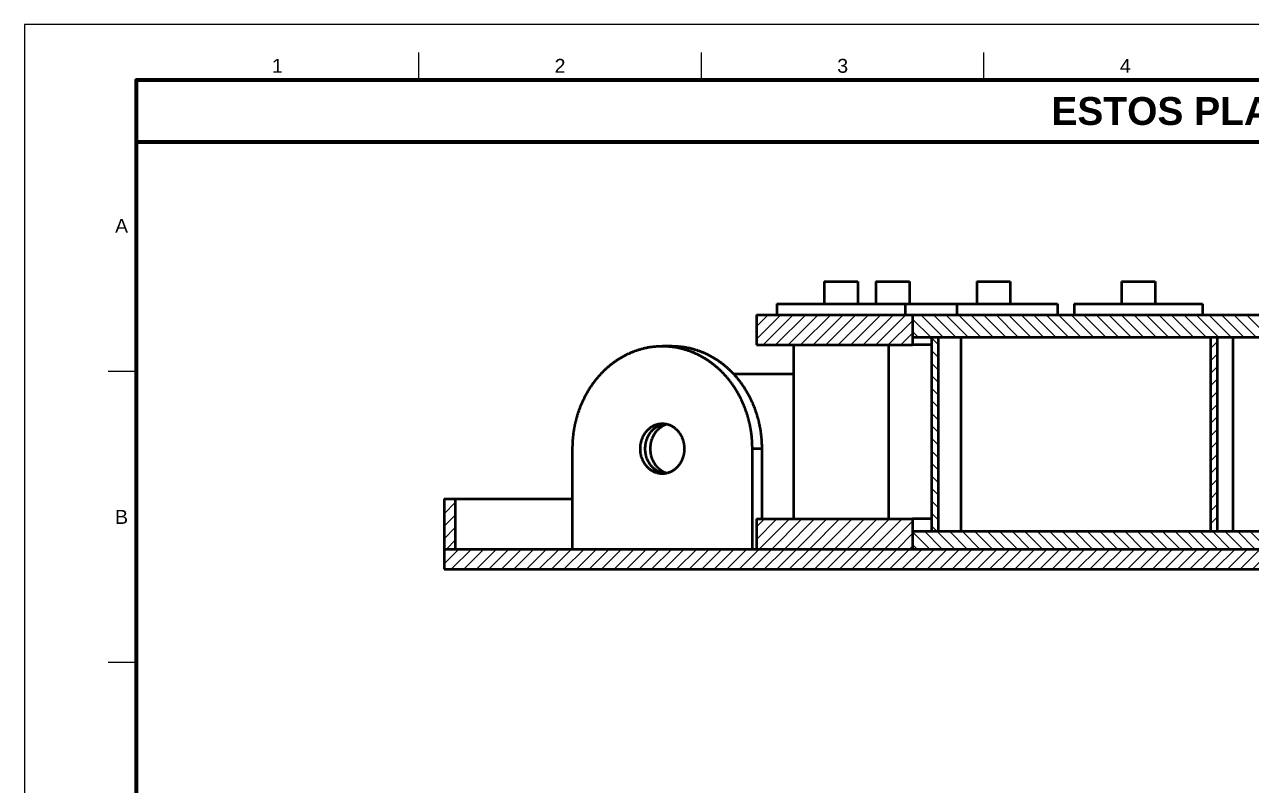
# Model space of a CAD drawing. Header units: millimetres. Extents: x 0 to 841, y 0 to 594.
# Drawn here: x 0 to 220, y 457.6 to 594 of the extents above; entities that cross this region are included whole.
import ezdxf
from ezdxf.enums import TextEntityAlignment as Align

# ---------------------------------------------------------------- set-up
doc = ezdxf.new("R2010")
doc.units = ezdxf.units.MM
for name, color, linetype, lineweight in [('ACH', 7, 'CONTINUOUS', 13), ('FINA', 7, 'CONTINUOUS', 25), ('MARCO', 7, 'CONTINUOUS', 70), ('TXT', 7, 'CONTINUOUS', 25), ('VIS', 7, 'CONTINUOUS', 50)]:
    doc.layers.add(name, color=color, linetype=linetype, lineweight=lineweight)
doc.styles.add('STD', font='LiberationSans-Regular.ttf')
doc.styles.add('STDB', font='LiberationSans-Bold.ttf')

msp = doc.modelspace()

# ---------------------------------------------------------------- hatches: boundary and pattern name
at = {"layer": 'ACH'}
h = msp.add_hatch(dxfattribs=at)
h.set_pattern_fill('ANSI31', scale=0.5)
h.paths.add_polyline_path([(131.25, 536.56), (131.25, 541.96), (159.25, 541.96), (159.25, 536.56)])
h = msp.add_hatch(dxfattribs=at)
h.set_pattern_fill('ANSI31', scale=0.5, angle=90)
h.paths.add_polyline_path([(159.25, 537.96), (159.25, 541.96), (307.25, 541.96), (307.25, 540.36), (308.4, 540.36), (308.4, 538.36), (310.1, 538.36), (310.1, 540.36), (311.25, 540.36), (311.25, 537.96)])
h = msp.add_hatch(dxfattribs=at)
h.set_pattern_fill('ANSI31', scale=0.5, angle=90)
h.paths.add_polyline_path([(162.65, 503.16), (162.65, 537.96), (163.85, 537.96), (163.85, 503.16)])
h = msp.add_hatch(dxfattribs=at)
h.set_pattern_fill('ANSI31', scale=0.5)
h.paths.add_polyline_path([(212.65, 503.16), (212.65, 537.96), (213.85, 537.96), (213.85, 503.16)])
h = msp.add_hatch(dxfattribs=at)
h.set_pattern_fill('ANSI31', scale=0.5)
h.paths.add_polyline_path([(77.25, 499.96), (75.25, 499.96), (75.25, 508.96), (77.25, 508.96)])
h = msp.add_hatch(dxfattribs=at)
h.set_pattern_fill('ANSI31', scale=0.5)
h.paths.add_polyline_path([(131.25, 499.96), (131.25, 505.36), (159.25, 505.36), (159.25, 499.96)])
h = msp.add_hatch(dxfattribs=at)
h.set_pattern_fill('ANSI31', scale=0.5, angle=90)
h.paths.add_polyline_path([(159.25, 499.96), (159.25, 503.16), (305.65, 503.16), (305.65, 499.96)])
h = msp.add_hatch(dxfattribs=at)
h.set_pattern_fill('ANSI31', scale=0.5)
h.paths.add_polyline_path([(319.25, 496.36), (75.25, 496.36), (75.25, 499.96), (319.25, 499.96)])

# ---------------------------------------------------------------- linework, layer by layer
at = {"layer": 'FINA'}
for p, q in [((70.69, 584), (70.69, 589)), ((121.38, 584), (121.38, 589)), ((172.06, 584), (172.06, 589)), ((20, 531.82), (15, 531.82)), ((20, 479.64), (15, 479.64))]:
    msp.add_line(p, q, dxfattribs=at)
msp.add_lwpolyline([(0, 0), (841, 0), (841, 594), (0, 594)], close=True, dxfattribs=at)
at = {"layer": 'MARCO'}
for points in [[(20, 10), (831, 10), (831, 584), (20, 584)], [(20, 573), (831, 573), (831, 584), (20, 584)]]:
    msp.add_lwpolyline(points, close=True, dxfattribs=at)
at = {"layer": 'VIS'}
for points in [[(143.42, 547.96), (143.54, 547.96), (143.66, 547.96), (143.78, 547.96), (143.9, 547.96), (144.02, 547.96), (144.14, 547.96), (144.26, 547.96), (144.38, 547.96), (144.5, 547.96), (144.62, 547.96), (144.74, 547.96), (144.86, 547.96), (144.98, 547.96), (145.1, 547.96), (145.22, 547.96), (145.34, 547.96), (145.46, 547.96), (145.58, 547.96), (145.7, 547.96), (145.82, 547.96), (145.94, 547.96), (146.06, 547.96), (146.18, 547.96), (146.3, 547.96), (146.42, 547.96)], [(143.42, 547.96), (143.42, 543.96)], [(146.42, 547.96), (146.54, 547.96), (146.66, 547.96), (146.78, 547.96), (146.9, 547.96), (147.02, 547.96), (147.14, 547.96), (147.26, 547.96), (147.38, 547.96), (147.5, 547.96), (147.62, 547.96), (147.74, 547.96), (147.86, 547.96), (147.98, 547.96), (148.1, 547.96), (148.22, 547.96), (148.34, 547.96), (148.46, 547.96), (148.58, 547.96), (148.7, 547.96), (148.82, 547.96), (148.94, 547.96), (149.06, 547.96), (149.18, 547.96), (149.3, 547.96), (149.42, 547.96)], [(149.42, 547.96), (149.42, 543.96)], [(152.69, 547.96), (152.81, 547.96), (152.93, 547.96), (153.05, 547.96), (153.17, 547.96), (153.29, 547.96), (153.41, 547.96), (153.53, 547.96), (153.65, 547.96), (153.77, 547.96), (153.89, 547.96), (154.01, 547.96), (154.13, 547.96), (154.25, 547.96), (154.37, 547.96), (154.49, 547.96), (154.61, 547.96), (154.73, 547.96), (154.85, 547.96), (154.97, 547.96), (155.09, 547.96), (155.21, 547.96), (155.33, 547.96), (155.45, 547.96), (155.57, 547.96), (155.69, 547.96)], [(152.69, 547.96), (152.69, 543.96)], [(155.69, 547.96), (155.81, 547.96), (155.93, 547.96), (156.05, 547.96), (156.17, 547.96), (156.29, 547.96), (156.41, 547.96), (156.53, 547.96), (156.65, 547.96), (156.77, 547.96), (156.89, 547.96), (157.01, 547.96), (157.13, 547.96), (157.25, 547.96), (157.37, 547.96), (157.49, 547.96), (157.61, 547.96), (157.73, 547.96), (157.85, 547.96), (157.97, 547.96), (158.09, 547.96), (158.21, 547.96), (158.33, 547.96), (158.45, 547.96), (158.57, 547.96), (158.69, 547.96)], [(158.69, 547.96), (158.69, 543.96)], [(170.76, 547.96), (170.88, 547.96), (171, 547.96), (171.12, 547.96), (171.24, 547.96), (171.36, 547.96), (171.48, 547.96), (171.6, 547.96), (171.72, 547.96), (171.84, 547.96), (171.96, 547.96), (172.08, 547.96), (172.2, 547.96), (172.32, 547.96), (172.44, 547.96), (172.56, 547.96), (172.68, 547.96), (172.8, 547.96), (172.92, 547.96), (173.04, 547.96), (173.16, 547.96), (173.28, 547.96), (173.4, 547.96), (173.52, 547.96), (173.64, 547.96), (173.76, 547.96)], [(170.76, 547.96), (170.76, 543.96)], [(173.76, 547.96), (173.88, 547.96), (174, 547.96), (174.12, 547.96), (174.24, 547.96), (174.36, 547.96), (174.48, 547.96), (174.6, 547.96), (174.72, 547.96), (174.84, 547.96), (174.96, 547.96), (175.08, 547.96), (175.2, 547.96), (175.32, 547.96), (175.44, 547.96), (175.56, 547.96), (175.68, 547.96), (175.8, 547.96), (175.92, 547.96), (176.04, 547.96), (176.16, 547.96), (176.28, 547.96), (176.4, 547.96), (176.52, 547.96), (176.64, 547.96), (176.76, 547.96)], [(176.76, 547.96), (176.76, 543.96)], [(196.73, 547.96), (196.85, 547.96), (196.97, 547.96), (197.09, 547.96), (197.21, 547.96), (197.33, 547.96), (197.45, 547.96), (197.57, 547.96), (197.69, 547.96), (197.81, 547.96), (197.93, 547.96), (198.05, 547.96), (198.17, 547.96), (198.29, 547.96), (198.41, 547.96), (198.53, 547.96), (198.65, 547.96), (198.77, 547.96), (198.89, 547.96), (199.01, 547.96), (199.13, 547.96), (199.25, 547.96), (199.37, 547.96), (199.49, 547.96), (199.61, 547.96), (199.73, 547.96)], [(196.73, 547.96), (196.73, 543.96)], [(199.73, 547.96), (199.85, 547.96), (199.97, 547.96), (200.09, 547.96), (200.21, 547.96), (200.33, 547.96), (200.45, 547.96), (200.57, 547.96), (200.69, 547.96), (200.81, 547.96), (200.93, 547.96), (201.05, 547.96), (201.17, 547.96), (201.29, 547.96), (201.41, 547.96), (201.53, 547.96), (201.65, 547.96), (201.77, 547.96), (201.89, 547.96), (202.01, 547.96), (202.13, 547.96), (202.25, 547.96), (202.37, 547.96), (202.49, 547.96), (202.61, 547.96), (202.73, 547.96)], [(202.73, 547.96), (202.73, 543.96)], [(134.92, 543.96), (135.04, 543.96), (135.16, 543.96), (135.28, 543.96), (135.4, 543.96), (135.52, 543.96), (135.65, 543.96), (135.77, 543.96), (135.89, 543.96), (136.01, 543.96), (136.13, 543.96), (136.25, 543.96), (136.37, 543.96), (136.49, 543.96), (136.61, 543.96), (136.74, 543.96), (136.86, 543.96), (136.98, 543.96), (137.1, 543.96), (137.22, 543.96), (137.34, 543.96), (137.46, 543.96), (137.58, 543.96), (137.7, 543.96), (137.82, 543.96), (137.95, 543.96), (138.07, 543.96), (138.19, 543.96), (138.31, 543.96), (138.43, 543.96), (138.55, 543.96), (138.67, 543.96), (138.79, 543.96), (138.91, 543.96), (139.04, 543.96), (139.16, 543.96), (139.28, 543.96), (139.4, 543.96), (139.52, 543.96), (139.64, 543.96), (139.76, 543.96), (139.88, 543.96), (140, 543.96), (140.12, 543.96), (140.25, 543.96), (140.37, 543.96), (140.49, 543.96), (140.61, 543.96), (140.73, 543.96), (140.85, 543.96), (140.97, 543.96), (141.09, 543.96), (141.21, 543.96), (141.34, 543.96), (141.46, 543.96), (141.58, 543.96), (141.7, 543.96), (141.82, 543.96), (141.94, 543.96), (142.06, 543.96), (142.18, 543.96), (142.3, 543.96), (142.42, 543.96), (142.55, 543.96), (142.67, 543.96), (142.79, 543.96), (142.91, 543.96), (143.03, 543.96), (143.15, 543.96), (143.27, 543.96), (143.39, 543.96), (143.51, 543.96), (143.64, 543.96), (143.76, 543.96), (143.88, 543.96), (144, 543.96), (144.12, 543.96), (144.24, 543.96), (144.36, 543.96), (144.48, 543.96), (144.6, 543.96), (144.72, 543.96), (144.85, 543.96), (144.97, 543.96), (145.09, 543.96), (145.21, 543.96), (145.33, 543.96), (145.45, 543.96), (145.57, 543.96), (145.69, 543.96), (145.81, 543.96), (145.94, 543.96), (146.06, 543.96), (146.18, 543.96), (146.3, 543.96), (146.42, 543.96)], [(134.92, 543.96), (134.92, 541.96)], [(146.42, 543.96), (146.54, 543.96), (146.66, 543.96), (146.78, 543.96), (146.9, 543.96), (147.02, 543.96), (147.15, 543.96), (147.27, 543.96), (147.39, 543.96), (147.51, 543.96), (147.63, 543.96), (147.75, 543.96), (147.87, 543.96), (147.99, 543.96), (148.11, 543.96), (148.24, 543.96), (148.36, 543.96), (148.48, 543.96), (148.6, 543.96), (148.72, 543.96), (148.84, 543.96), (148.96, 543.96), (149.08, 543.96), (149.2, 543.96), (149.32, 543.96), (149.45, 543.96), (149.57, 543.96), (149.69, 543.96), (149.81, 543.96), (149.93, 543.96), (150.05, 543.96), (150.17, 543.96), (150.29, 543.96), (150.41, 543.96), (150.54, 543.96), (150.66, 543.96), (150.78, 543.96), (150.9, 543.96), (151.02, 543.96), (151.14, 543.96), (151.26, 543.96), (151.38, 543.96), (151.5, 543.96), (151.62, 543.96), (151.75, 543.96), (151.87, 543.96), (151.99, 543.96), (152.11, 543.96), (152.23, 543.96), (152.35, 543.96), (152.47, 543.96), (152.59, 543.96), (152.71, 543.96), (152.84, 543.96), (152.96, 543.96), (153.08, 543.96), (153.2, 543.96), (153.32, 543.96), (153.44, 543.96), (153.56, 543.96), (153.68, 543.96), (153.8, 543.96), (153.92, 543.96), (154.05, 543.96), (154.17, 543.96), (154.29, 543.96), (154.41, 543.96), (154.53, 543.96), (154.65, 543.96), (154.77, 543.96), (154.89, 543.96), (155.01, 543.96), (155.14, 543.96), (155.26, 543.96), (155.38, 543.96), (155.5, 543.96), (155.62, 543.96), (155.74, 543.96), (155.86, 543.96), (155.98, 543.96), (156.1, 543.96), (156.22, 543.96), (156.35, 543.96), (156.47, 543.96), (156.59, 543.96), (156.71, 543.96), (156.83, 543.96), (156.95, 543.96), (157.07, 543.96), (157.19, 543.96), (157.31, 543.96), (157.44, 543.96), (157.56, 543.96), (157.68, 543.96), (157.8, 543.96), (157.92, 543.96)], [(157.92, 543.96), (158.04, 543.96), (158.16, 543.96), (158.28, 543.96), (158.4, 543.96), (158.52, 543.96), (158.64, 543.96), (158.76, 543.96), (158.88, 543.96), (159, 543.96), (159.12, 543.96), (159.24, 543.96), (159.36, 543.96), (159.48, 543.96), (159.6, 543.96), (159.73, 543.96), (159.85, 543.96), (159.97, 543.96), (160.09, 543.96), (160.21, 543.96), (160.33, 543.96), (160.45, 543.96), (160.57, 543.96), (160.69, 543.96), (160.81, 543.96), (160.93, 543.96), (161.05, 543.96), (161.17, 543.96), (161.29, 543.96), (161.41, 543.96), (161.53, 543.96), (161.65, 543.96), (161.77, 543.96), (161.89, 543.96), (162.01, 543.96), (162.13, 543.96), (162.25, 543.96), (162.37, 543.96), (162.49, 543.96), (162.61, 543.96), (162.73, 543.96), (162.85, 543.96), (162.97, 543.96), (163.1, 543.96), (163.22, 543.96), (163.34, 543.96), (163.46, 543.96), (163.58, 543.96), (163.7, 543.96), (163.82, 543.96), (163.94, 543.96), (164.06, 543.96), (164.18, 543.96), (164.3, 543.96), (164.42, 543.96), (164.54, 543.96), (164.66, 543.96), (164.78, 543.96), (164.9, 543.96), (165.02, 543.96), (165.14, 543.96), (165.26, 543.96), (165.38, 543.96), (165.5, 543.96), (165.62, 543.96), (165.74, 543.96), (165.86, 543.96), (165.98, 543.96), (166.1, 543.96), (166.22, 543.96), (166.35, 543.96), (166.47, 543.96), (166.59, 543.96), (166.71, 543.96), (166.83, 543.96), (166.95, 543.96), (167.07, 543.96), (167.19, 543.96)], [(157.92, 543.96), (157.92, 541.96)], [(167.19, 543.96), (167.31, 543.96), (167.43, 543.96), (167.55, 543.96), (167.67, 543.96), (167.8, 543.96), (167.92, 543.96), (168.04, 543.96), (168.16, 543.96), (168.28, 543.96), (168.4, 543.96), (168.53, 543.96), (168.65, 543.96), (168.77, 543.96), (168.89, 543.96), (169.01, 543.96), (169.13, 543.96), (169.26, 543.96), (169.38, 543.96), (169.5, 543.96), (169.62, 543.96), (169.74, 543.96), (169.87, 543.96), (169.99, 543.96), (170.11, 543.96), (170.23, 543.96), (170.35, 543.96), (170.47, 543.96), (170.6, 543.96), (170.72, 543.96), (170.84, 543.96), (170.96, 543.96), (171.08, 543.96), (171.2, 543.96), (171.33, 543.96), (171.45, 543.96), (171.57, 543.96), (171.69, 543.96), (171.81, 543.96), (171.93, 543.96), (172.06, 543.96), (172.18, 543.96), (172.3, 543.96), (172.42, 543.96), (172.54, 543.96), (172.66, 543.96), (172.79, 543.96), (172.91, 543.96), (173.03, 543.96), (173.15, 543.96), (173.27, 543.96), (173.39, 543.96), (173.52, 543.96), (173.64, 543.96), (173.76, 543.96)], [(167.19, 543.96), (167.19, 541.96)], [(173.76, 543.96), (173.88, 543.96), (174, 543.96), (174.12, 543.96), (174.24, 543.96), (174.36, 543.96), (174.49, 543.96), (174.61, 543.96), (174.73, 543.96), (174.85, 543.96), (174.97, 543.96), (175.09, 543.96), (175.21, 543.96), (175.33, 543.96), (175.45, 543.96), (175.58, 543.96), (175.7, 543.96), (175.82, 543.96), (175.94, 543.96), (176.06, 543.96), (176.18, 543.96), (176.3, 543.96), (176.42, 543.96), (176.54, 543.96), (176.66, 543.96), (176.79, 543.96), (176.91, 543.96), (177.03, 543.96), (177.15, 543.96), (177.27, 543.96), (177.39, 543.96), (177.51, 543.96), (177.63, 543.96), (177.75, 543.96), (177.88, 543.96), (178, 543.96), (178.12, 543.96), (178.24, 543.96), (178.36, 543.96), (178.48, 543.96), (178.6, 543.96), (178.72, 543.96), (178.84, 543.96), (178.96, 543.96), (179.09, 543.96), (179.21, 543.96), (179.33, 543.96), (179.45, 543.96), (179.57, 543.96), (179.69, 543.96), (179.81, 543.96), (179.93, 543.96), (180.05, 543.96), (180.18, 543.96), (180.3, 543.96), (180.42, 543.96), (180.54, 543.96), (180.66, 543.96), (180.78, 543.96), (180.9, 543.96), (181.02, 543.96), (181.14, 543.96), (181.26, 543.96), (181.39, 543.96), (181.51, 543.96), (181.63, 543.96), (181.75, 543.96), (181.87, 543.96), (181.99, 543.96), (182.11, 543.96), (182.23, 543.96), (182.35, 543.96), (182.48, 543.96), (182.6, 543.96), (182.72, 543.96), (182.84, 543.96), (182.96, 543.96), (183.08, 543.96), (183.2, 543.96), (183.32, 543.96), (183.44, 543.96), (183.56, 543.96), (183.69, 543.96), (183.81, 543.96), (183.93, 543.96), (184.05, 543.96), (184.17, 543.96), (184.29, 543.96), (184.41, 543.96), (184.53, 543.96), (184.65, 543.96), (184.78, 543.96), (184.9, 543.96), (185.02, 543.96), (185.14, 543.96), (185.26, 543.96)], [(185.26, 543.96), (185.26, 541.96)], [(188.23, 543.96), (188.35, 543.96), (188.47, 543.96), (188.59, 543.96), (188.71, 543.96), (188.83, 543.96), (188.95, 543.96), (189.08, 543.96), (189.2, 543.96), (189.32, 543.96), (189.44, 543.96), (189.56, 543.96), (189.68, 543.96), (189.8, 543.96), (189.92, 543.96), (190.04, 543.96), (190.16, 543.96), (190.29, 543.96), (190.41, 543.96), (190.53, 543.96), (190.65, 543.96), (190.77, 543.96), (190.89, 543.96), (191.01, 543.96), (191.13, 543.96), (191.25, 543.96), (191.38, 543.96), (191.5, 543.96), (191.62, 543.96), (191.74, 543.96), (191.86, 543.96), (191.98, 543.96), (192.1, 543.96), (192.22, 543.96), (192.34, 543.96), (192.46, 543.96), (192.59, 543.96), (192.71, 543.96), (192.83, 543.96), (192.95, 543.96), (193.07, 543.96), (193.19, 543.96), (193.31, 543.96), (193.43, 543.96), (193.55, 543.96), (193.68, 543.96), (193.8, 543.96), (193.92, 543.96), (194.04, 543.96), (194.16, 543.96), (194.28, 543.96), (194.4, 543.96), (194.52, 543.96), (194.64, 543.96), (194.76, 543.96), (194.89, 543.96), (195.01, 543.96), (195.13, 543.96), (195.25, 543.96), (195.37, 543.96), (195.49, 543.96), (195.61, 543.96), (195.73, 543.96), (195.85, 543.96), (195.98, 543.96), (196.1, 543.96), (196.22, 543.96), (196.34, 543.96), (196.46, 543.96), (196.58, 543.96), (196.7, 543.96), (196.82, 543.96), (196.94, 543.96), (197.06, 543.96), (197.19, 543.96), (197.31, 543.96), (197.43, 543.96), (197.55, 543.96), (197.67, 543.96), (197.79, 543.96), (197.91, 543.96), (198.03, 543.96), (198.15, 543.96), (198.28, 543.96), (198.4, 543.96), (198.52, 543.96), (198.64, 543.96), (198.76, 543.96), (198.88, 543.96), (199, 543.96), (199.12, 543.96), (199.24, 543.96), (199.36, 543.96), (199.49, 543.96), (199.61, 543.96), (199.73, 543.96)], [(188.23, 543.96), (188.23, 541.96)], [(199.73, 543.96), (199.85, 543.96), (199.97, 543.96), (200.09, 543.96), (200.21, 543.96), (200.33, 543.96), (200.45, 543.96), (200.58, 543.96), (200.7, 543.96), (200.82, 543.96), (200.94, 543.96), (201.06, 543.96), (201.18, 543.96), (201.3, 543.96), (201.42, 543.96), (201.54, 543.96), (201.66, 543.96), (201.79, 543.96), (201.91, 543.96), (202.03, 543.96), (202.15, 543.96), (202.27, 543.96), (202.39, 543.96), (202.51, 543.96), (202.63, 543.96), (202.75, 543.96), (202.88, 543.96), (203, 543.96), (203.12, 543.96), (203.24, 543.96), (203.36, 543.96), (203.48, 543.96), (203.6, 543.96), (203.72, 543.96), (203.84, 543.96), (203.96, 543.96), (204.09, 543.96), (204.21, 543.96), (204.33, 543.96), (204.45, 543.96), (204.57, 543.96), (204.69, 543.96), (204.81, 543.96), (204.93, 543.96), (205.05, 543.96), (205.18, 543.96), (205.3, 543.96), (205.42, 543.96), (205.54, 543.96), (205.66, 543.96), (205.78, 543.96), (205.9, 543.96), (206.02, 543.96), (206.14, 543.96), (206.26, 543.96), (206.39, 543.96), (206.51, 543.96), (206.63, 543.96), (206.75, 543.96), (206.87, 543.96), (206.99, 543.96), (207.11, 543.96), (207.23, 543.96), (207.35, 543.96), (207.48, 543.96), (207.6, 543.96), (207.72, 543.96), (207.84, 543.96), (207.96, 543.96), (208.08, 543.96), (208.2, 543.96), (208.32, 543.96), (208.44, 543.96), (208.56, 543.96), (208.69, 543.96), (208.81, 543.96), (208.93, 543.96), (209.05, 543.96), (209.17, 543.96), (209.29, 543.96), (209.41, 543.96), (209.53, 543.96), (209.65, 543.96), (209.78, 543.96), (209.9, 543.96), (210.02, 543.96), (210.14, 543.96), (210.26, 543.96), (210.38, 543.96), (210.5, 543.96), (210.62, 543.96), (210.74, 543.96), (210.86, 543.96), (210.99, 543.96), (211.11, 543.96), (211.23, 543.96)], [(211.23, 543.96), (211.23, 541.96)], [(131.25, 541.96), (131.25, 536.56)], [(131.25, 541.96), (159.25, 541.96)], [(159.25, 541.96), (159.25, 537.96)], [(159.25, 541.96), (307.25, 541.96)], [(159.25, 541.96), (159.25, 536.56)], [(159.25, 537.96), (311.25, 537.96)], [(162.65, 537.96), (162.65, 503.16)], [(162.65, 537.96), (163.85, 537.96)], [(163.85, 537.96), (163.85, 503.16)], [(167.91, 537.96), (167.91, 503.16)], [(212.65, 537.96), (212.65, 503.16)], [(212.65, 537.96), (213.85, 537.96)], [(213.85, 537.96), (213.85, 503.16)], [(216.66, 537.96), (216.66, 503.16)], [(98.29, 517.96), (98.29, 518.08), (98.29, 518.2), (98.29, 518.32), (98.3, 518.44), (98.3, 518.56), (98.3, 518.68), (98.31, 518.81), (98.31, 518.93), (98.32, 519.05), (98.33, 519.17), (98.33, 519.29), (98.34, 519.41), (98.35, 519.53), (98.36, 519.65), (98.37, 519.77), (98.38, 519.89), (98.39, 520.01), (98.4, 520.13), (98.42, 520.25), (98.43, 520.37), (98.44, 520.49), (98.46, 520.61), (98.47, 520.73), (98.49, 520.84), (98.51, 520.96), (98.52, 521.08), (98.54, 521.2), (98.56, 521.32), (98.58, 521.44), (98.6, 521.56), (98.62, 521.68), (98.64, 521.8), (98.67, 521.91), (98.69, 522.03), (98.71, 522.15), (98.74, 522.27), (98.76, 522.39), (98.79, 522.5), (98.82, 522.62), (98.84, 522.74), (98.87, 522.86), (98.9, 522.97), (98.93, 523.09), (98.96, 523.21), (98.99, 523.32), (99.02, 523.44), (99.05, 523.56), (99.09, 523.67), (99.12, 523.79), (99.15, 523.9), (99.19, 524.02), (99.22, 524.13), (99.26, 524.25), (99.3, 524.36), (99.33, 524.48), (99.37, 524.59), (99.41, 524.71), (99.45, 524.82), (99.49, 524.93), (99.53, 525.05), (99.57, 525.16), (99.62, 525.27), (99.66, 525.39), (99.7, 525.5), (99.75, 525.61), (99.79, 525.72), (99.84, 525.83), (99.88, 525.95), (99.93, 526.06), (99.98, 526.17), (100.03, 526.28), (100.08, 526.39), (100.13, 526.5), (100.18, 526.61), (100.23, 526.72), (100.28, 526.82), (100.33, 526.93), (100.39, 527.04), (100.44, 527.15), (100.49, 527.26), (100.55, 527.36), (100.61, 527.47), (100.66, 527.58), (100.72, 527.68), (100.78, 527.79), (100.84, 527.89), (100.89, 528), (100.95, 528.1), (101.02, 528.21), (101.08, 528.31), (101.14, 528.41), (101.2, 528.52), (101.26, 528.62), (101.33, 528.72), (101.39, 528.82), (101.46, 528.92), (101.52, 529.03), (101.59, 529.13), (101.66, 529.23), (101.73, 529.33), (101.79, 529.43), (101.86, 529.52), (101.93, 529.62), (102, 529.72), (102.07, 529.82), (102.15, 529.91), (102.22, 530.01), (102.29, 530.11), (102.37, 530.2), (102.44, 530.3), (102.52, 530.39), (102.59, 530.48), (102.67, 530.58), (102.74, 530.67), (102.82, 530.76), (102.9, 530.85), (102.98, 530.95), (103.06, 531.04), (103.14, 531.13), (103.22, 531.22), (103.3, 531.3), (103.38, 531.39), (103.46, 531.48), (103.55, 531.57), (103.63, 531.65), (103.72, 531.74), (103.8, 531.83), (103.89, 531.91), (103.97, 532), (104.06, 532.08), (104.15, 532.16), (104.23, 532.24), (104.32, 532.33), (104.41, 532.41), (104.5, 532.49), (104.59, 532.57), (104.68, 532.65), (104.78, 532.72), (104.87, 532.8), (104.96, 532.88), (105.05, 532.96), (105.15, 533.03), (105.24, 533.11), (105.34, 533.18), (105.43, 533.25), (105.53, 533.33), (105.62, 533.4), (105.72, 533.47), (105.82, 533.54), (105.92, 533.61), (106.02, 533.68), (106.11, 533.75), (106.21, 533.82), (106.31, 533.88), (106.41, 533.95), (106.52, 534.02), (106.62, 534.08), (106.72, 534.14), (106.82, 534.21), (106.93, 534.27), (107.03, 534.33), (107.13, 534.39), (107.24, 534.45), (107.34, 534.51), (107.45, 534.57), (107.56, 534.63), (107.66, 534.68), (107.77, 534.74), (107.88, 534.79), (107.98, 534.85), (108.09, 534.9), (108.2, 534.95), (108.31, 535), (108.42, 535.05), (108.53, 535.1), (108.64, 535.15), (108.75, 535.2), (108.86, 535.25), (108.97, 535.29), (109.08, 535.34), (109.2, 535.38), (109.31, 535.42), (109.42, 535.47), (109.53, 535.51), (109.65, 535.55), (109.76, 535.59), (109.88, 535.63), (109.99, 535.66), (110.11, 535.7), (110.22, 535.74), (110.34, 535.77), (110.45, 535.81), (110.57, 535.84), (110.68, 535.87), (110.8, 535.9), (110.92, 535.93), (111.03, 535.96), (111.15, 535.99), (111.27, 536.02), (111.39, 536.04), (111.5, 536.07), (111.62, 536.09), (111.74, 536.11), (111.86, 536.14), (111.98, 536.16), (112.1, 536.18), (112.22, 536.2), (112.33, 536.21), (112.45, 536.23), (112.57, 536.25), (112.69, 536.26), (112.81, 536.27), (112.93, 536.29), (113.05, 536.3), (113.17, 536.31), (113.29, 536.32), (113.41, 536.33), (113.53, 536.34), (113.65, 536.34), (113.77, 536.35), (113.89, 536.35), (114.01, 536.36), (114.13, 536.36), (114.26, 536.36), (114.38, 536.36)], [(114.38, 536.36), (114.5, 536.36), (114.62, 536.36), (114.74, 536.36), (114.86, 536.35), (114.98, 536.35), (115.1, 536.34), (115.22, 536.34), (115.34, 536.33), (115.46, 536.32), (115.58, 536.31), (115.7, 536.3), (115.82, 536.29), (115.94, 536.27), (116.06, 536.26), (116.18, 536.25), (116.3, 536.23), (116.42, 536.21), (116.54, 536.2), (116.66, 536.18), (116.77, 536.16), (116.89, 536.14), (117.01, 536.11), (117.13, 536.09), (117.25, 536.07), (117.37, 536.04), (117.48, 536.02), (117.6, 535.99), (117.72, 535.96), (117.84, 535.93), (117.95, 535.9), (118.07, 535.87), (118.18, 535.84), (118.3, 535.81), (118.42, 535.77), (118.53, 535.74), (118.65, 535.7), (118.76, 535.66), (118.88, 535.63), (118.99, 535.59), (119.1, 535.55), (119.22, 535.51), (119.33, 535.47), (119.44, 535.42), (119.56, 535.38), (119.67, 535.34), (119.78, 535.29), (119.89, 535.25), (120, 535.2), (120.11, 535.15), (120.22, 535.1), (120.33, 535.05), (120.44, 535), (120.55, 534.95), (120.66, 534.9), (120.77, 534.85), (120.88, 534.79), (120.98, 534.74), (121.09, 534.68), (121.2, 534.63), (121.3, 534.57), (121.41, 534.51), (121.51, 534.45), (121.62, 534.39), (121.72, 534.33), (121.83, 534.27), (121.93, 534.21), (122.03, 534.14), (122.13, 534.08), (122.24, 534.02), (122.34, 533.95), (122.44, 533.88), (122.54, 533.82), (122.64, 533.75), (122.74, 533.68), (122.84, 533.61), (122.93, 533.54), (123.03, 533.47), (123.13, 533.4), (123.22, 533.33), (123.32, 533.25), (123.42, 533.18), (123.51, 533.11), (123.6, 533.03), (123.7, 532.96), (123.79, 532.88), (123.88, 532.8), (123.98, 532.72), (124.07, 532.65), (124.16, 532.57), (124.25, 532.49), (124.34, 532.41), (124.43, 532.33), (124.52, 532.24), (124.6, 532.16), (124.69, 532.08), (124.78, 532), (124.87, 531.91), (124.95, 531.83), (125.04, 531.74), (125.12, 531.65), (125.2, 531.57), (125.29, 531.48), (125.37, 531.39), (125.45, 531.3), (125.53, 531.22), (125.61, 531.13), (125.69, 531.04), (125.77, 530.95), (125.85, 530.85), (125.93, 530.76), (126.01, 530.67), (126.08, 530.58), (126.16, 530.48), (126.24, 530.39), (126.31, 530.3), (126.39, 530.2), (126.46, 530.11), (126.53, 530.01), (126.61, 529.91), (126.68, 529.82), (126.75, 529.72), (126.82, 529.62), (126.89, 529.52), (126.96, 529.43), (127.03, 529.33), (127.09, 529.23), (127.16, 529.13), (127.23, 529.03), (127.29, 528.92), (127.36, 528.82), (127.42, 528.72), (127.49, 528.62), (127.55, 528.52), (127.61, 528.41), (127.68, 528.31), (127.74, 528.21), (127.8, 528.1), (127.86, 528), (127.92, 527.89), (127.97, 527.79), (128.03, 527.68), (128.09, 527.58), (128.15, 527.47), (128.2, 527.36), (128.26, 527.26), (128.31, 527.15), (128.37, 527.04), (128.42, 526.93), (128.47, 526.82), (128.52, 526.72), (128.57, 526.61), (128.63, 526.5), (128.68, 526.39), (128.72, 526.28), (128.77, 526.17), (128.82, 526.06), (128.87, 525.95), (128.91, 525.83), (128.96, 525.72), (129, 525.61), (129.05, 525.5), (129.09, 525.39), (129.14, 525.27), (129.18, 525.16), (129.22, 525.05), (129.26, 524.93), (129.3, 524.82), (129.34, 524.71), (129.38, 524.59), (129.42, 524.48), (129.46, 524.36), (129.49, 524.25), (129.53, 524.13), (129.56, 524.02), (129.6, 523.9), (129.63, 523.79), (129.67, 523.67), (129.7, 523.56), (129.73, 523.44), (129.76, 523.32), (129.79, 523.21), (129.82, 523.09), (129.85, 522.97), (129.88, 522.86), (129.91, 522.74), (129.94, 522.62), (129.96, 522.5), (129.99, 522.39), (130.01, 522.27), (130.04, 522.15), (130.06, 522.03), (130.08, 521.91), (130.11, 521.8), (130.13, 521.68), (130.15, 521.56), (130.17, 521.44), (130.19, 521.32), (130.21, 521.2), (130.23, 521.08), (130.24, 520.96), (130.26, 520.84), (130.28, 520.73), (130.29, 520.61), (130.31, 520.49), (130.32, 520.37), (130.34, 520.25), (130.35, 520.13), (130.36, 520.01), (130.37, 519.89), (130.38, 519.77), (130.39, 519.65), (130.4, 519.53), (130.41, 519.41), (130.42, 519.29), (130.43, 519.17), (130.43, 519.05), (130.44, 518.93), (130.44, 518.81), (130.45, 518.68), (130.45, 518.56), (130.45, 518.44), (130.46, 518.32), (130.46, 518.2), (130.46, 518.08), (130.46, 517.96)], [(116.12, 536.36), (114.38, 536.36)], [(116.12, 536.36), (116.24, 536.36), (116.37, 536.36), (116.49, 536.36), (116.61, 536.35), (116.73, 536.35), (116.85, 536.34), (116.97, 536.34), (117.09, 536.33), (117.21, 536.32), (117.33, 536.31), (117.45, 536.3), (117.57, 536.29), (117.69, 536.27), (117.81, 536.26), (117.93, 536.25), (118.05, 536.23), (118.17, 536.21), (118.28, 536.2), (118.4, 536.18), (118.52, 536.16), (118.64, 536.14), (118.76, 536.11), (118.88, 536.09), (119, 536.07), (119.11, 536.04), (119.23, 536.02), (119.35, 535.99), (119.47, 535.96), (119.58, 535.93), (119.7, 535.9), (119.82, 535.87), (119.93, 535.84), (120.05, 535.81), (120.16, 535.77), (120.28, 535.74), (120.39, 535.7), (120.51, 535.66), (120.62, 535.63), (120.74, 535.59), (120.85, 535.55), (120.97, 535.51), (121.08, 535.47), (121.19, 535.42), (121.3, 535.38), (121.42, 535.34), (121.53, 535.29), (121.64, 535.25), (121.75, 535.2), (121.86, 535.15), (121.97, 535.1), (122.08, 535.05), (122.19, 535), (122.3, 534.95), (122.41, 534.9), (122.52, 534.85), (122.62, 534.79), (122.73, 534.74), (122.84, 534.68), (122.94, 534.63), (123.05, 534.57), (123.16, 534.51), (123.26, 534.45), (123.37, 534.39), (123.47, 534.33), (123.57, 534.27), (123.68, 534.21), (123.78, 534.14), (123.88, 534.08), (123.98, 534.02), (124.09, 533.95), (124.19, 533.88), (124.29, 533.82), (124.39, 533.75), (124.48, 533.68), (124.58, 533.61), (124.68, 533.54), (124.78, 533.47), (124.88, 533.4), (124.97, 533.33), (125.07, 533.25), (125.16, 533.18), (125.26, 533.11), (125.35, 533.03), (125.45, 532.96), (125.54, 532.88), (125.63, 532.8), (125.72, 532.72), (125.82, 532.65), (125.91, 532.57), (126, 532.49), (126.09, 532.41), (126.18, 532.33), (126.27, 532.24), (126.35, 532.16), (126.44, 532.08), (126.53, 532), (126.61, 531.91), (126.7, 531.83), (126.78, 531.74), (126.87, 531.65), (126.95, 531.57), (127.04, 531.48), (127.12, 531.39), (127.2, 531.3), (127.28, 531.22), (127.36, 531.13), (127.44, 531.04), (127.52, 530.95), (127.6, 530.85), (127.68, 530.76), (127.76, 530.67), (127.83, 530.58), (127.91, 530.48), (127.98, 530.39), (128.06, 530.3), (128.13, 530.2), (128.21, 530.11), (128.28, 530.01), (128.35, 529.91), (128.43, 529.82), (128.5, 529.72), (128.57, 529.62), (128.64, 529.52), (128.71, 529.43), (128.77, 529.33), (128.84, 529.23), (128.91, 529.13), (128.98, 529.03), (129.04, 528.92), (129.11, 528.82), (129.17, 528.72), (129.24, 528.62), (129.3, 528.52), (129.36, 528.41), (129.42, 528.31), (129.48, 528.21), (129.55, 528.1), (129.61, 528), (129.66, 527.89), (129.72, 527.79), (129.78, 527.68), (129.84, 527.58), (129.89, 527.47), (129.95, 527.36), (130.01, 527.26), (130.06, 527.15), (130.11, 527.04), (130.17, 526.93), (130.22, 526.82), (130.27, 526.72), (130.32, 526.61), (130.37, 526.5), (130.42, 526.39), (130.47, 526.28), (130.52, 526.17), (130.57, 526.06), (130.62, 525.95), (130.66, 525.83), (130.71, 525.72), (130.75, 525.61), (130.8, 525.5), (130.84, 525.39), (130.88, 525.27), (130.93, 525.16), (130.97, 525.05), (131.01, 524.93), (131.05, 524.82), (131.09, 524.71), (131.13, 524.59), (131.17, 524.48), (131.2, 524.36), (131.24, 524.25), (131.28, 524.13), (131.31, 524.02), (131.35, 523.9), (131.38, 523.79), (131.41, 523.67), (131.45, 523.56), (131.48, 523.44), (131.51, 523.32), (131.54, 523.21), (131.57, 523.09), (131.6, 522.97), (131.63, 522.86), (131.66, 522.74), (131.68, 522.62), (131.71, 522.5), (131.74, 522.39), (131.76, 522.27), (131.79, 522.15), (131.81, 522.03), (131.83, 521.91), (131.86, 521.8), (131.88, 521.68), (131.9, 521.56), (131.92, 521.44), (131.94, 521.32), (131.96, 521.2), (131.98, 521.08), (131.99, 520.96), (132.01, 520.84), (132.03, 520.73), (132.04, 520.61), (132.06, 520.49), (132.07, 520.37), (132.08, 520.25), (132.1, 520.13), (132.11, 520.01), (132.12, 519.89), (132.13, 519.77), (132.14, 519.65), (132.15, 519.53), (132.16, 519.41), (132.17, 519.29), (132.17, 519.17), (132.18, 519.05), (132.19, 518.93), (132.19, 518.81), (132.2, 518.68), (132.2, 518.56), (132.2, 518.44), (132.21, 518.32), (132.21, 518.2), (132.21, 518.08), (132.21, 517.96)], [(131.25, 536.56), (159.25, 536.56)], [(137.92, 536.56), (137.92, 505.36)], [(154.92, 536.56), (154.92, 505.36)], [(162.65, 536.56), (162.53, 536.56), (162.41, 536.56), (162.29, 536.56), (162.16, 536.56), (162.04, 536.56), (161.92, 536.56), (161.8, 536.56), (161.68, 536.56), (161.56, 536.56), (161.44, 536.56), (161.31, 536.56), (161.19, 536.56), (161.07, 536.56), (160.95, 536.56), (160.83, 536.56), (160.71, 536.56), (160.59, 536.56), (160.46, 536.56), (160.34, 536.56), (160.22, 536.56), (160.1, 536.56), (159.98, 536.56), (159.86, 536.56), (159.74, 536.56), (159.61, 536.56), (159.49, 536.56), (159.37, 536.56), (159.25, 536.56)], [(127.15, 531.36), (137.92, 531.36)], [(110.44, 517.96), (110.44, 518.08), (110.45, 518.2), (110.45, 518.32), (110.46, 518.44), (110.48, 518.56), (110.49, 518.68), (110.51, 518.8), (110.53, 518.92), (110.56, 519.04), (110.58, 519.16), (110.61, 519.27), (110.65, 519.39), (110.68, 519.5), (110.72, 519.62), (110.76, 519.73), (110.8, 519.84), (110.85, 519.96), (110.9, 520.07), (110.95, 520.18), (111.01, 520.28), (111.06, 520.39), (111.12, 520.49), (111.19, 520.6), (111.25, 520.7), (111.32, 520.8), (111.39, 520.89), (111.47, 520.99), (111.54, 521.08), (111.62, 521.17), (111.7, 521.26), (111.79, 521.35), (111.87, 521.43), (111.96, 521.51), (112.05, 521.59), (112.15, 521.67), (112.24, 521.74), (112.34, 521.81), (112.44, 521.88), (112.54, 521.94), (112.65, 522), (112.75, 522.06), (112.86, 522.11), (112.97, 522.16), (113.08, 522.21), (113.19, 522.25), (113.31, 522.29), (113.42, 522.33), (113.54, 522.36), (113.66, 522.39), (113.78, 522.41), (113.9, 522.43), (114.01, 522.44), (114.13, 522.45), (114.26, 522.46), (114.38, 522.46)], [(111.32, 517.96), (111.32, 518.08), (111.32, 518.2), (111.33, 518.33), (111.34, 518.45), (111.35, 518.57), (111.37, 518.69), (111.39, 518.81), (111.41, 518.93), (111.43, 519.05), (111.46, 519.16), (111.49, 519.28), (111.52, 519.4), (111.56, 519.52), (111.6, 519.63), (111.64, 519.74), (111.68, 519.86), (111.73, 519.97), (111.78, 520.08), (111.83, 520.19), (111.89, 520.3), (111.95, 520.4), (112.01, 520.51), (112.07, 520.61), (112.14, 520.71), (112.21, 520.81), (112.28, 520.91), (112.35, 521.01), (112.43, 521.1), (112.51, 521.19), (112.59, 521.28), (112.68, 521.37), (112.77, 521.45), (112.86, 521.53), (112.95, 521.61), (113.04, 521.69), (113.14, 521.76), (113.24, 521.83), (113.34, 521.9), (113.45, 521.96), (113.55, 522.02), (113.66, 522.08), (113.77, 522.13), (113.88, 522.18), (113.99, 522.23), (114.11, 522.27), (114.22, 522.3), (114.34, 522.34), (114.45, 522.37), (114.57, 522.39), (114.69, 522.42), (114.81, 522.43)], [(115.25, 522.35), (115.13, 522.32), (115.02, 522.28), (114.9, 522.24), (114.79, 522.19), (114.67, 522.15), (114.56, 522.09), (114.46, 522.04), (114.35, 521.98), (114.24, 521.91), (114.14, 521.85), (114.04, 521.78), (113.94, 521.71), (113.85, 521.63), (113.75, 521.55), (113.66, 521.47), (113.57, 521.39), (113.49, 521.3), (113.4, 521.21), (113.32, 521.12), (113.24, 521.03), (113.17, 520.93), (113.09, 520.83), (113.02, 520.73), (112.96, 520.63), (112.89, 520.53), (112.83, 520.42), (112.77, 520.31), (112.71, 520.2), (112.66, 520.09), (112.61, 519.98), (112.56, 519.87), (112.52, 519.76), (112.47, 519.64), (112.44, 519.53), (112.4, 519.41), (112.37, 519.29), (112.34, 519.17), (112.31, 519.05), (112.28, 518.93), (112.26, 518.81), (112.24, 518.69), (112.23, 518.57), (112.21, 518.45), (112.2, 518.33), (112.2, 518.21), (112.19, 518.08), (112.19, 517.96)], [(114.38, 522.46), (114.5, 522.46), (114.62, 522.45), (114.74, 522.44), (114.86, 522.43), (114.98, 522.41), (115.09, 522.39), (115.21, 522.36), (115.33, 522.33), (115.44, 522.29), (115.56, 522.25), (115.67, 522.21), (115.78, 522.16), (115.89, 522.11), (116, 522.06), (116.11, 522), (116.21, 521.94), (116.31, 521.88), (116.41, 521.81), (116.51, 521.74), (116.61, 521.67), (116.7, 521.59), (116.79, 521.51), (116.88, 521.43), (116.97, 521.35), (117.05, 521.26), (117.13, 521.17), (117.21, 521.08), (117.29, 520.99), (117.36, 520.89), (117.43, 520.8), (117.5, 520.7), (117.57, 520.6), (117.63, 520.49), (117.69, 520.39), (117.75, 520.28), (117.8, 520.18), (117.85, 520.07), (117.9, 519.96), (117.95, 519.84), (117.99, 519.73), (118.03, 519.62), (118.07, 519.5), (118.11, 519.39), (118.14, 519.27), (118.17, 519.16), (118.2, 519.04), (118.22, 518.92), (118.24, 518.8), (118.26, 518.68), (118.27, 518.56), (118.29, 518.44), (118.3, 518.32), (118.3, 518.2), (118.31, 518.08), (118.31, 517.96), (118.31, 517.84), (118.3, 517.72), (118.3, 517.6), (118.29, 517.48), (118.27, 517.36), (118.26, 517.24), (118.24, 517.12), (118.22, 517), (118.2, 516.88), (118.17, 516.77), (118.14, 516.65), (118.11, 516.53), (118.07, 516.42), (118.03, 516.3), (117.99, 516.19), (117.95, 516.08), (117.9, 515.97), (117.85, 515.86), (117.8, 515.75), (117.75, 515.64), (117.69, 515.54), (117.63, 515.43), (117.57, 515.33), (117.5, 515.23), (117.43, 515.13), (117.36, 515.03), (117.29, 514.93), (117.21, 514.84), (117.13, 514.75), (117.05, 514.66), (116.97, 514.57), (116.88, 514.49), (116.79, 514.41), (116.7, 514.33), (116.61, 514.25), (116.51, 514.18), (116.41, 514.11), (116.31, 514.04), (116.21, 513.98), (116.11, 513.92), (116, 513.86), (115.89, 513.81), (115.78, 513.76), (115.67, 513.71), (115.56, 513.67), (115.44, 513.63), (115.33, 513.6), (115.21, 513.56), (115.09, 513.54), (114.98, 513.51), (114.86, 513.5), (114.74, 513.48), (114.62, 513.47), (114.5, 513.46), (114.38, 513.46)], [(98.29, 499.96), (98.29, 517.96)], [(114.38, 513.46), (114.26, 513.46), (114.13, 513.47), (114.01, 513.48), (113.9, 513.5), (113.78, 513.51), (113.66, 513.54), (113.54, 513.56), (113.42, 513.6), (113.31, 513.63), (113.19, 513.67), (113.08, 513.71), (112.97, 513.76), (112.86, 513.81), (112.75, 513.86), (112.65, 513.92), (112.54, 513.98), (112.44, 514.04), (112.34, 514.11), (112.24, 514.18), (112.15, 514.25), (112.05, 514.33), (111.96, 514.41), (111.87, 514.49), (111.79, 514.57), (111.7, 514.66), (111.62, 514.75), (111.54, 514.84), (111.47, 514.93), (111.39, 515.03), (111.32, 515.13), (111.25, 515.23), (111.19, 515.33), (111.12, 515.43), (111.06, 515.54), (111.01, 515.64), (110.95, 515.75), (110.9, 515.86), (110.85, 515.97), (110.8, 516.08), (110.76, 516.19), (110.72, 516.3), (110.68, 516.42), (110.65, 516.53), (110.61, 516.65), (110.58, 516.77), (110.56, 516.88), (110.53, 517), (110.51, 517.12), (110.49, 517.24), (110.48, 517.36), (110.46, 517.48), (110.45, 517.6), (110.45, 517.72), (110.44, 517.84), (110.44, 517.96)], [(114.81, 513.49), (114.69, 513.51), (114.57, 513.53), (114.45, 513.55), (114.34, 513.58), (114.22, 513.62), (114.11, 513.66), (113.99, 513.7), (113.88, 513.74), (113.77, 513.79), (113.66, 513.85), (113.55, 513.9), (113.45, 513.96), (113.34, 514.03), (113.24, 514.09), (113.14, 514.16), (113.04, 514.24), (112.95, 514.31), (112.86, 514.39), (112.77, 514.47), (112.68, 514.56), (112.59, 514.64), (112.51, 514.73), (112.43, 514.82), (112.35, 514.92), (112.28, 515.01), (112.21, 515.11), (112.14, 515.21), (112.07, 515.31), (112.01, 515.41), (111.95, 515.52), (111.89, 515.63), (111.83, 515.73), (111.78, 515.84), (111.73, 515.95), (111.68, 516.07), (111.64, 516.18), (111.6, 516.29), (111.56, 516.41), (111.52, 516.52), (111.49, 516.64), (111.46, 516.76), (111.43, 516.88), (111.41, 517), (111.39, 517.12), (111.37, 517.24), (111.35, 517.36), (111.34, 517.48), (111.33, 517.6), (111.32, 517.72), (111.32, 517.84), (111.32, 517.96)], [(112.19, 517.96), (112.19, 517.84), (112.2, 517.72), (112.2, 517.6), (112.21, 517.47), (112.23, 517.35), (112.24, 517.23), (112.26, 517.11), (112.28, 516.99), (112.31, 516.87), (112.34, 516.75), (112.37, 516.63), (112.4, 516.51), (112.44, 516.4), (112.47, 516.28), (112.52, 516.17), (112.56, 516.05), (112.61, 515.94), (112.66, 515.83), (112.71, 515.72), (112.77, 515.61), (112.83, 515.5), (112.89, 515.4), (112.96, 515.29), (113.02, 515.19), (113.09, 515.09), (113.17, 514.99), (113.24, 514.9), (113.32, 514.8), (113.4, 514.71), (113.49, 514.62), (113.57, 514.54), (113.66, 514.45), (113.75, 514.37), (113.85, 514.29), (113.94, 514.22), (114.04, 514.15), (114.14, 514.08), (114.24, 514.01), (114.35, 513.95), (114.46, 513.89), (114.56, 513.83), (114.67, 513.78), (114.79, 513.73), (114.9, 513.69), (115.02, 513.64), (115.13, 513.61), (115.25, 513.57)], [(132.21, 517.96), (130.46, 517.96)], [(130.46, 517.96), (130.46, 499.96)], [(132.21, 517.96), (132.21, 505.36)], [(75.25, 508.96), (75.25, 499.96)], [(75.25, 508.96), (77.25, 508.96)], [(77.25, 508.96), (77.25, 499.96)], [(77.25, 508.96), (98.29, 508.96)], [(131.25, 505.36), (131.25, 499.96)], [(131.25, 505.36), (159.25, 505.36)], [(159.25, 505.36), (159.25, 499.96)], [(162.65, 505.36), (162.53, 505.36), (162.41, 505.36), (162.29, 505.36), (162.16, 505.36), (162.04, 505.36), (161.92, 505.36), (161.8, 505.36), (161.68, 505.36), (161.56, 505.36), (161.44, 505.36), (161.31, 505.36), (161.19, 505.36), (161.07, 505.36), (160.95, 505.36), (160.83, 505.36), (160.71, 505.36), (160.59, 505.36), (160.46, 505.36), (160.34, 505.36), (160.22, 505.36), (160.1, 505.36), (159.98, 505.36), (159.86, 505.36), (159.74, 505.36), (159.61, 505.36), (159.49, 505.36), (159.37, 505.36), (159.25, 505.36)], [(159.25, 503.16), (159.25, 499.96)], [(159.25, 503.16), (305.65, 503.16)], [(162.65, 503.16), (163.85, 503.16)], [(212.65, 503.16), (213.85, 503.16)], [(75.25, 499.96), (75.25, 496.36)], [(75.25, 499.96), (319.25, 499.96)], [(75.25, 499.96), (77.25, 499.96)], [(131.25, 499.96), (159.25, 499.96)], [(159.25, 499.96), (305.65, 499.96)], [(75.25, 496.36), (319.25, 496.36)]]:
    msp.add_lwpolyline(points, dxfattribs=at)

# ---------------------------------------------------------------- texts
at = {"layer": 'TXT'}
for s, height, style, p in [('1', 2.5, 'STD', (45.34, 586.6)), ('2', 2.5, 'STD', (96.03, 586.6)), ('3', 2.5, 'STD', (146.72, 586.6)), ('4', 2.5, 'STD', (197.41, 586.6)), ('ESTOS PLANOS NO SON VÁLIDOS PARA FABRICACIÓN HASTA SU REVISIÓN Y APROBACIÓN POR UN INGENIERO CALCULISTA HABILITADO.', 5, 'STDB', (425.5, 578.5)), ('A', 2.5, 'STD', (17.4, 557.91)), ('B', 2.5, 'STD', (17.4, 505.73))]:
    msp.add_text(s, height=height, dxfattribs=dict(at, style=style)).set_placement(p, align=Align.MIDDLE_CENTER)

doc.saveas('drawing.dxf')
